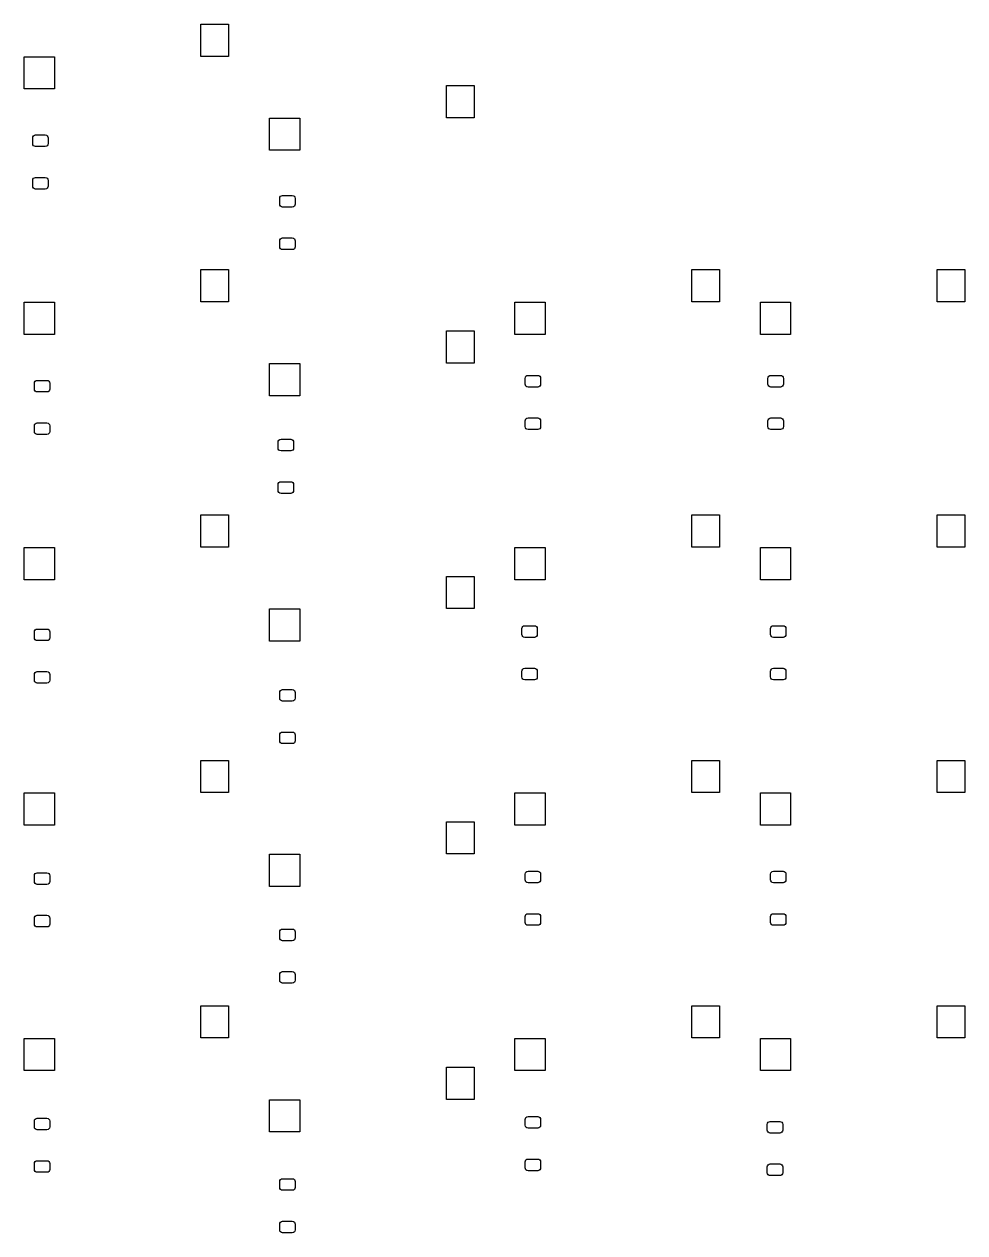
# Model space of a CAD drawing. Extents: x 81 to 227, y -136 to -27.
# Drawn here: x 153.6 to 226.6, y -120.8 to -27 of the extents above; entities that cross this region are included whole.
import ezdxf

# ---------------------------------------------------------------- set-up
doc = ezdxf.new("R2010")
doc.units = 0
doc.layers.add('BLACK', color=7, linetype='CONTINUOUS')

msp = doc.modelspace()

# ---------------------------------------------------------------- linework, layer by layer
at = {"layer": 'BLACK', "linetype": 'CONTINUOUS'}
for p, q in [((167.275, -29.5202), (167.275, -27.0202)), ((167.275, -27.0202), (169.425, -27.0202)), ((169.425, -27.0202), (169.425, -29.5202)), ((153.55, -32.0475), (153.55, -29.5475)), ((153.55, -29.5475), (155.9, -29.5475)), ((155.9, -29.5475), (155.9, -32.0475)), ((169.425, -29.5202), (167.275, -29.5202)), ((186.325, -34.2827), (186.325, -31.7827)), ((186.325, -31.7827), (188.475, -31.7827)), ((188.475, -31.7827), (188.475, -34.2827)), ((155.9, -32.0475), (153.55, -32.0475)), ((172.6, -36.81), (172.6, -34.31)), ((172.6, -34.31), (174.95, -34.31)), ((174.95, -34.31), (174.95, -36.81)), ((188.475, -34.2827), (186.325, -34.2827)), ((154.28, -35.6859), (154.353, -35.6371)), ((154.353, -35.6371), (154.439, -35.62)), ((154.439, -35.62), (155.189, -35.62)), ((155.189, -35.62), (155.275, -35.6371)), ((155.275, -35.6371), (155.348, -35.6859)), ((154.214, -35.845), (154.231, -35.7589)), ((154.214, -36.295), (154.214, -35.845)), ((154.231, -36.3811), (154.214, -36.295)), ((154.231, -35.7589), (154.28, -35.6859)), ((154.28, -36.4541), (154.231, -36.3811)), ((154.353, -36.5029), (154.28, -36.4541)), ((154.439, -36.52), (154.353, -36.5029)), ((155.189, -36.52), (154.439, -36.52)), ((155.275, -36.5029), (155.189, -36.52)), ((155.348, -36.4541), (155.275, -36.5029)), ((155.348, -35.6859), (155.397, -35.7589)), ((155.397, -36.3811), (155.348, -36.4541)), ((155.397, -35.7589), (155.414, -35.845)), ((155.414, -36.295), (155.397, -36.3811)), ((155.414, -35.845), (155.414, -36.295)), ((174.95, -36.81), (172.6, -36.81)), ((154.214, -39.145), (154.231, -39.0589)), ((154.214, -39.595), (154.214, -39.145)), ((154.231, -39.0589), (154.28, -38.9859)), ((154.28, -38.9859), (154.353, -38.9371)), ((154.353, -38.9371), (154.439, -38.92)), ((154.439, -38.92), (155.189, -38.92)), ((155.189, -38.92), (155.275, -38.9371)), ((155.275, -38.9371), (155.348, -38.9859)), ((155.348, -38.9859), (155.397, -39.0589)), ((155.397, -39.0589), (155.414, -39.145)), ((155.414, -39.145), (155.414, -39.595)), ((154.231, -39.6811), (154.214, -39.595)), ((154.28, -39.7541), (154.231, -39.6811)), ((154.353, -39.8029), (154.28, -39.7541)), ((154.439, -39.82), (154.353, -39.8029)), ((155.189, -39.82), (154.439, -39.82)), ((155.275, -39.8029), (155.189, -39.82)), ((155.348, -39.7541), (155.275, -39.8029)), ((155.397, -39.6811), (155.348, -39.7541)), ((155.414, -39.595), (155.397, -39.6811)), ((173.456, -40.3839), (173.529, -40.3351)), ((173.529, -40.3351), (173.615, -40.318)), ((173.615, -40.318), (174.365, -40.318)), ((174.365, -40.318), (174.451, -40.3351)), ((174.451, -40.3351), (174.524, -40.3839)), ((173.39, -40.543), (173.407, -40.4569)), ((173.39, -40.993), (173.39, -40.543)), ((173.407, -41.0791), (173.39, -40.993)), ((173.407, -40.4569), (173.456, -40.3839)), ((173.456, -41.1521), (173.407, -41.0791)), ((173.529, -41.2009), (173.456, -41.1521)), ((173.615, -41.218), (173.529, -41.2009)), ((174.365, -41.218), (173.615, -41.218)), ((174.451, -41.2009), (174.365, -41.218)), ((174.524, -41.1521), (174.451, -41.2009)), ((174.524, -40.3839), (174.573, -40.4569)), ((174.573, -41.0791), (174.524, -41.1521)), ((174.573, -40.4569), (174.59, -40.543)), ((174.59, -40.993), (174.573, -41.0791)), ((174.59, -40.543), (174.59, -40.993)), ((173.39, -43.843), (173.407, -43.7569)), ((173.39, -44.293), (173.39, -43.843)), ((173.407, -43.7569), (173.456, -43.6839)), ((173.456, -43.6839), (173.529, -43.6351)), ((173.529, -43.6351), (173.615, -43.618)), ((173.615, -43.618), (174.365, -43.618)), ((174.365, -43.618), (174.451, -43.6351)), ((174.451, -43.6351), (174.524, -43.6839)), ((174.524, -43.6839), (174.573, -43.7569)), ((174.573, -43.7569), (174.59, -43.843)), ((174.59, -43.843), (174.59, -44.293)), ((173.407, -44.3791), (173.39, -44.293)), ((173.456, -44.4521), (173.407, -44.3791)), ((173.529, -44.5009), (173.456, -44.4521)), ((173.615, -44.518), (173.529, -44.5009)), ((174.365, -44.518), (173.615, -44.518)), ((174.451, -44.5009), (174.365, -44.518)), ((174.524, -44.4521), (174.451, -44.5009)), ((174.573, -44.3791), (174.524, -44.4521)), ((174.59, -44.293), (174.573, -44.3791)), ((167.275, -48.5702), (167.275, -46.0702)), ((167.275, -46.0702), (169.425, -46.0702)), ((169.425, -46.0702), (169.425, -48.5702)), ((205.375, -48.5702), (205.375, -46.0702)), ((205.375, -46.0702), (207.525, -46.0702)), ((207.525, -46.0702), (207.525, -48.5702)), ((224.425, -48.5702), (224.425, -46.0702)), ((224.425, -46.0702), (226.575, -46.0702)), ((226.575, -46.0702), (226.575, -48.5702)), ((153.55, -51.0975), (153.55, -48.5975)), ((153.55, -48.5975), (155.9, -48.5975)), ((155.9, -48.5975), (155.9, -51.0975)), ((169.425, -48.5702), (167.275, -48.5702)), ((191.65, -51.0975), (191.65, -48.5975)), ((191.65, -48.5975), (194, -48.5975)), ((194, -48.5975), (194, -51.0975)), ((207.525, -48.5702), (205.375, -48.5702)), ((210.7, -51.0975), (210.7, -48.5975)), ((210.7, -48.5975), (213.05, -48.5975)), ((213.05, -48.5975), (213.05, -51.0975)), ((226.575, -48.5702), (224.425, -48.5702)), ((155.9, -51.0975), (153.55, -51.0975)), ((186.325, -53.3327), (186.325, -50.8327)), ((186.325, -50.8327), (188.475, -50.8327)), ((188.475, -50.8327), (188.475, -53.3327)), ((194, -51.0975), (191.65, -51.0975)), ((213.05, -51.0975), (210.7, -51.0975)), ((172.6, -55.86), (172.6, -53.36)), ((172.6, -53.36), (174.95, -53.36)), ((174.95, -53.36), (174.95, -55.86)), ((188.475, -53.3327), (186.325, -53.3327)), ((192.457, -54.4269), (192.506, -54.3539)), ((192.506, -54.3539), (192.579, -54.3051)), ((192.579, -54.3051), (192.665, -54.288)), ((192.665, -54.288), (193.415, -54.288)), ((193.415, -54.288), (193.501, -54.3051)), ((193.501, -54.3051), (193.574, -54.3539)), ((193.574, -54.3539), (193.623, -54.4269)), ((211.304, -54.4269), (211.353, -54.3539)), ((211.353, -54.3539), (211.426, -54.3051)), ((211.426, -54.3051), (211.512, -54.288)), ((211.512, -54.288), (212.262, -54.288)), ((212.262, -54.288), (212.348, -54.3051)), ((212.348, -54.3051), (212.421, -54.3539)), ((212.421, -54.3539), (212.47, -54.4269)), ((154.34, -54.895), (154.357, -54.8089)), ((154.34, -55.345), (154.34, -54.895)), ((154.357, -55.4311), (154.34, -55.345)), ((154.357, -54.8089), (154.406, -54.7359)), ((154.406, -54.7359), (154.479, -54.6871)), ((154.479, -54.6871), (154.565, -54.67)), ((154.565, -54.67), (155.315, -54.67)), ((155.315, -54.67), (155.401, -54.6871)), ((155.401, -54.6871), (155.474, -54.7359)), ((155.474, -54.7359), (155.523, -54.8089)), ((155.523, -54.8089), (155.54, -54.895)), ((155.54, -55.345), (155.523, -55.4311)), ((155.54, -54.895), (155.54, -55.345)), ((192.44, -54.513), (192.457, -54.4269)), ((192.44, -54.963), (192.44, -54.513)), ((192.457, -55.0491), (192.44, -54.963)), ((192.506, -55.1221), (192.457, -55.0491)), ((192.579, -55.1709), (192.506, -55.1221)), ((192.665, -55.188), (192.579, -55.1709)), ((193.415, -55.188), (192.665, -55.188)), ((193.501, -55.1709), (193.415, -55.188)), ((193.574, -55.1221), (193.501, -55.1709)), ((193.623, -55.0491), (193.574, -55.1221)), ((193.623, -54.4269), (193.64, -54.513)), ((193.64, -54.963), (193.623, -55.0491)), ((193.64, -54.513), (193.64, -54.963)), ((211.287, -54.513), (211.304, -54.4269)), ((211.287, -54.963), (211.287, -54.513)), ((211.304, -55.0491), (211.287, -54.963)), ((211.353, -55.1221), (211.304, -55.0491)), ((211.426, -55.1709), (211.353, -55.1221)), ((211.512, -55.188), (211.426, -55.1709)), ((212.262, -55.188), (211.512, -55.188)), ((212.348, -55.1709), (212.262, -55.188)), ((212.421, -55.1221), (212.348, -55.1709)), ((212.47, -55.0491), (212.421, -55.1221)), ((212.47, -54.4269), (212.487, -54.513)), ((212.487, -54.963), (212.47, -55.0491)), ((212.487, -54.513), (212.487, -54.963)), ((154.406, -55.5041), (154.357, -55.4311)), ((154.479, -55.5529), (154.406, -55.5041)), ((154.565, -55.57), (154.479, -55.5529)), ((155.315, -55.57), (154.565, -55.57)), ((155.401, -55.5529), (155.315, -55.57)), ((155.474, -55.5041), (155.401, -55.5529)), ((155.523, -55.4311), (155.474, -55.5041)), ((174.95, -55.86), (172.6, -55.86)), ((154.34, -58.195), (154.357, -58.1089)), ((154.357, -58.1089), (154.406, -58.0359)), ((154.406, -58.0359), (154.479, -57.9871)), ((154.479, -57.9871), (154.565, -57.97)), ((154.565, -57.97), (155.315, -57.97)), ((155.315, -57.97), (155.401, -57.9871)), ((155.401, -57.9871), (155.474, -58.0359)), ((155.474, -58.0359), (155.523, -58.1089)), ((155.523, -58.1089), (155.54, -58.195)), ((192.44, -57.813), (192.457, -57.7269)), ((192.44, -58.263), (192.44, -57.813)), ((192.457, -57.7269), (192.506, -57.6539)), ((192.506, -57.6539), (192.579, -57.6051)), ((192.579, -57.6051), (192.665, -57.588)), ((192.665, -57.588), (193.415, -57.588)), ((193.415, -57.588), (193.501, -57.6051)), ((193.501, -57.6051), (193.574, -57.6539)), ((193.574, -57.6539), (193.623, -57.7269)), ((193.623, -57.7269), (193.64, -57.813)), ((193.64, -57.813), (193.64, -58.263)), ((211.287, -57.813), (211.304, -57.7269)), ((211.287, -58.263), (211.287, -57.813)), ((211.304, -57.7269), (211.353, -57.6539)), ((211.353, -57.6539), (211.426, -57.6051)), ((211.426, -57.6051), (211.512, -57.588)), ((211.512, -57.588), (212.262, -57.588)), ((212.262, -57.588), (212.348, -57.6051)), ((212.348, -57.6051), (212.421, -57.6539)), ((212.421, -57.6539), (212.47, -57.7269)), ((212.47, -57.7269), (212.487, -57.813)), ((212.487, -57.813), (212.487, -58.263)), ((154.34, -58.645), (154.34, -58.195)), ((154.357, -58.7311), (154.34, -58.645)), ((154.406, -58.8041), (154.357, -58.7311)), ((154.479, -58.8529), (154.406, -58.8041)), ((154.565, -58.87), (154.479, -58.8529)), ((155.315, -58.87), (154.565, -58.87)), ((155.401, -58.8529), (155.315, -58.87)), ((155.474, -58.8041), (155.401, -58.8529)), ((155.523, -58.7311), (155.474, -58.8041)), ((155.54, -58.645), (155.523, -58.7311)), ((155.54, -58.195), (155.54, -58.645)), ((192.457, -58.3491), (192.44, -58.263)), ((192.506, -58.4221), (192.457, -58.3491)), ((192.579, -58.4709), (192.506, -58.4221)), ((192.665, -58.488), (192.579, -58.4709)), ((193.415, -58.488), (192.665, -58.488)), ((193.501, -58.4709), (193.415, -58.488)), ((193.574, -58.4221), (193.501, -58.4709)), ((193.623, -58.3491), (193.574, -58.4221)), ((193.64, -58.263), (193.623, -58.3491)), ((211.304, -58.3491), (211.287, -58.263)), ((211.353, -58.4221), (211.304, -58.3491)), ((211.426, -58.4709), (211.353, -58.4221)), ((211.512, -58.488), (211.426, -58.4709)), ((212.262, -58.488), (211.512, -58.488)), ((212.348, -58.4709), (212.262, -58.488)), ((212.421, -58.4221), (212.348, -58.4709)), ((212.47, -58.3491), (212.421, -58.4221)), ((212.487, -58.263), (212.47, -58.3491)), ((173.264, -59.467), (173.281, -59.3809)), ((173.264, -59.917), (173.264, -59.467)), ((173.281, -60.0031), (173.264, -59.917)), ((173.281, -59.3809), (173.33, -59.3079)), ((173.33, -60.0761), (173.281, -60.0031)), ((173.33, -59.3079), (173.403, -59.2591)), ((173.403, -59.2591), (173.489, -59.242)), ((173.489, -59.242), (174.239, -59.242)), ((174.239, -59.242), (174.325, -59.2591)), ((174.325, -59.2591), (174.398, -59.3079)), ((174.398, -59.3079), (174.447, -59.3809)), ((174.447, -60.0031), (174.398, -60.0761)), ((174.447, -59.3809), (174.464, -59.467)), ((174.464, -59.917), (174.447, -60.0031)), ((174.464, -59.467), (174.464, -59.917)), ((173.403, -60.1249), (173.33, -60.0761)), ((173.489, -60.142), (173.403, -60.1249)), ((174.239, -60.142), (173.489, -60.142)), ((174.325, -60.1249), (174.239, -60.142)), ((174.398, -60.0761), (174.325, -60.1249)), ((173.264, -62.767), (173.281, -62.6809)), ((173.264, -63.217), (173.264, -62.767)), ((173.281, -62.6809), (173.33, -62.6079)), ((173.33, -62.6079), (173.403, -62.5591)), ((173.403, -62.5591), (173.489, -62.542)), ((173.489, -62.542), (174.239, -62.542)), ((174.239, -62.542), (174.325, -62.5591)), ((174.325, -62.5591), (174.398, -62.6079)), ((174.398, -62.6079), (174.447, -62.6809)), ((174.447, -62.6809), (174.464, -62.767)), ((174.464, -62.767), (174.464, -63.217)), ((173.281, -63.3031), (173.264, -63.217)), ((173.33, -63.3761), (173.281, -63.3031)), ((173.403, -63.4249), (173.33, -63.3761)), ((173.489, -63.442), (173.403, -63.4249)), ((174.239, -63.442), (173.489, -63.442)), ((174.325, -63.4249), (174.239, -63.442)), ((174.398, -63.3761), (174.325, -63.4249)), ((174.447, -63.3031), (174.398, -63.3761)), ((174.464, -63.217), (174.447, -63.3031)), ((167.275, -67.6202), (167.275, -65.1202)), ((167.275, -65.1202), (169.425, -65.1202)), ((169.425, -65.1202), (169.425, -67.6202)), ((205.375, -67.6202), (205.375, -65.1202)), ((205.375, -65.1202), (207.525, -65.1202)), ((207.525, -65.1202), (207.525, -67.6202)), ((224.425, -67.6202), (224.425, -65.1202)), ((224.425, -65.1202), (226.575, -65.1202)), ((226.575, -65.1202), (226.575, -67.6202)), ((153.55, -70.1475), (153.55, -67.6475)), ((153.55, -67.6475), (155.9, -67.6475)), ((155.9, -67.6475), (155.9, -70.1475)), ((169.425, -67.6202), (167.275, -67.6202)), ((191.65, -70.1475), (191.65, -67.6475)), ((191.65, -67.6475), (194, -67.6475)), ((194, -67.6475), (194, -70.1475)), ((207.525, -67.6202), (205.375, -67.6202)), ((210.7, -70.1475), (210.7, -67.6475)), ((210.7, -67.6475), (213.05, -67.6475)), ((213.05, -67.6475), (213.05, -70.1475)), ((226.575, -67.6202), (224.425, -67.6202)), ((155.9, -70.1475), (153.55, -70.1475)), ((186.325, -72.3827), (186.325, -69.8827)), ((186.325, -69.8827), (188.475, -69.8827)), ((188.475, -69.8827), (188.475, -72.3827)), ((194, -70.1475), (191.65, -70.1475)), ((213.05, -70.1475), (210.7, -70.1475)), ((172.6, -74.91), (172.6, -72.41)), ((172.6, -72.41), (174.95, -72.41)), ((174.95, -72.41), (174.95, -74.91)), ((188.475, -72.3827), (186.325, -72.3827)), ((154.34, -74.199), (154.357, -74.1129)), ((154.357, -74.1129), (154.406, -74.0399)), ((154.406, -74.0399), (154.479, -73.9911)), ((154.479, -73.9911), (154.565, -73.974)), ((154.565, -73.974), (155.315, -73.974)), ((155.315, -73.974), (155.401, -73.9911)), ((155.401, -73.9911), (155.474, -74.0399)), ((155.474, -74.0399), (155.523, -74.1129)), ((155.523, -74.1129), (155.54, -74.199)), ((192.186, -73.945), (192.203, -73.8589)), ((192.186, -74.395), (192.186, -73.945)), ((192.203, -73.8589), (192.252, -73.7859)), ((192.252, -73.7859), (192.325, -73.7371)), ((192.325, -73.7371), (192.411, -73.72)), ((192.411, -73.72), (193.161, -73.72)), ((193.161, -73.72), (193.247, -73.7371)), ((193.247, -73.7371), (193.32, -73.7859)), ((193.32, -73.7859), (193.369, -73.8589)), ((193.369, -73.8589), (193.386, -73.945)), ((193.386, -73.945), (193.386, -74.395)), ((211.49, -73.945), (211.507, -73.8589)), ((211.49, -74.395), (211.49, -73.945)), ((211.507, -73.8589), (211.556, -73.7859)), ((211.556, -73.7859), (211.629, -73.7371)), ((211.629, -73.7371), (211.715, -73.72)), ((211.715, -73.72), (212.465, -73.72)), ((212.465, -73.72), (212.551, -73.7371)), ((212.551, -73.7371), (212.624, -73.7859)), ((212.624, -73.7859), (212.673, -73.8589)), ((212.673, -73.8589), (212.69, -73.945)), ((212.69, -73.945), (212.69, -74.395)), ((154.34, -74.649), (154.34, -74.199)), ((154.357, -74.7351), (154.34, -74.649)), ((154.406, -74.8081), (154.357, -74.7351)), ((154.479, -74.8569), (154.406, -74.8081)), ((154.565, -74.874), (154.479, -74.8569)), ((155.315, -74.874), (154.565, -74.874)), ((155.401, -74.8569), (155.315, -74.874)), ((155.474, -74.8081), (155.401, -74.8569)), ((155.523, -74.7351), (155.474, -74.8081)), ((155.54, -74.649), (155.523, -74.7351)), ((155.54, -74.199), (155.54, -74.649)), ((174.95, -74.91), (172.6, -74.91)), ((192.203, -74.4811), (192.186, -74.395)), ((192.252, -74.5541), (192.203, -74.4811)), ((192.325, -74.6029), (192.252, -74.5541)), ((192.411, -74.62), (192.325, -74.6029)), ((193.161, -74.62), (192.411, -74.62)), ((193.247, -74.6029), (193.161, -74.62)), ((193.32, -74.5541), (193.247, -74.6029)), ((193.369, -74.4811), (193.32, -74.5541)), ((193.386, -74.395), (193.369, -74.4811)), ((211.507, -74.4811), (211.49, -74.395)), ((211.556, -74.5541), (211.507, -74.4811)), ((211.629, -74.6029), (211.556, -74.5541)), ((211.715, -74.62), (211.629, -74.6029)), ((212.465, -74.62), (211.715, -74.62)), ((212.551, -74.6029), (212.465, -74.62)), ((212.624, -74.5541), (212.551, -74.6029)), ((212.673, -74.4811), (212.624, -74.5541)), ((212.69, -74.395), (212.673, -74.4811)), ((154.34, -77.499), (154.357, -77.4129)), ((154.34, -77.949), (154.34, -77.499)), ((154.357, -77.4129), (154.406, -77.3399)), ((154.406, -77.3399), (154.479, -77.2911)), ((154.479, -77.2911), (154.565, -77.274)), ((154.565, -77.274), (155.315, -77.274)), ((155.315, -77.274), (155.401, -77.2911)), ((155.401, -77.2911), (155.474, -77.3399)), ((155.474, -77.3399), (155.523, -77.4129)), ((155.523, -77.4129), (155.54, -77.499)), ((155.54, -77.499), (155.54, -77.949)), ((192.186, -77.245), (192.203, -77.1589)), ((192.186, -77.695), (192.186, -77.245)), ((192.203, -77.7811), (192.186, -77.695)), ((192.203, -77.1589), (192.252, -77.0859)), ((192.252, -77.8541), (192.203, -77.7811)), ((192.252, -77.0859), (192.325, -77.0371)), ((192.325, -77.9029), (192.252, -77.8541)), ((192.325, -77.0371), (192.411, -77.02)), ((192.411, -77.02), (193.161, -77.02)), ((193.161, -77.02), (193.247, -77.0371)), ((193.247, -77.0371), (193.32, -77.0859)), ((193.32, -77.8541), (193.247, -77.9029)), ((193.32, -77.0859), (193.369, -77.1589)), ((193.369, -77.7811), (193.32, -77.8541)), ((193.369, -77.1589), (193.386, -77.245)), ((193.386, -77.695), (193.369, -77.7811)), ((193.386, -77.245), (193.386, -77.695)), ((211.49, -77.245), (211.507, -77.1589)), ((211.49, -77.695), (211.49, -77.245)), ((211.507, -77.7811), (211.49, -77.695)), ((211.507, -77.1589), (211.556, -77.0859)), ((211.556, -77.8541), (211.507, -77.7811)), ((211.556, -77.0859), (211.629, -77.0371)), ((211.629, -77.9029), (211.556, -77.8541)), ((211.629, -77.0371), (211.715, -77.02)), ((211.715, -77.02), (212.465, -77.02)), ((212.465, -77.02), (212.551, -77.0371)), ((212.551, -77.0371), (212.624, -77.0859)), ((212.624, -77.8541), (212.551, -77.9029)), ((212.624, -77.0859), (212.673, -77.1589)), ((212.673, -77.7811), (212.624, -77.8541)), ((212.673, -77.1589), (212.69, -77.245)), ((212.69, -77.695), (212.673, -77.7811)), ((212.69, -77.245), (212.69, -77.695)), ((154.357, -78.0351), (154.34, -77.949)), ((154.406, -78.1081), (154.357, -78.0351)), ((154.479, -78.1569), (154.406, -78.1081)), ((154.565, -78.174), (154.479, -78.1569)), ((155.315, -78.174), (154.565, -78.174)), ((155.401, -78.1569), (155.315, -78.174)), ((155.474, -78.1081), (155.401, -78.1569)), ((155.523, -78.0351), (155.474, -78.1081)), ((155.54, -77.949), (155.523, -78.0351)), ((173.39, -78.897), (173.407, -78.8109)), ((173.407, -78.8109), (173.456, -78.7379)), ((173.456, -78.7379), (173.529, -78.6891)), ((173.529, -78.6891), (173.615, -78.672)), ((173.615, -78.672), (174.365, -78.672)), ((174.365, -78.672), (174.451, -78.6891)), ((174.451, -78.6891), (174.524, -78.7379)), ((174.524, -78.7379), (174.573, -78.8109)), ((174.573, -78.8109), (174.59, -78.897)), ((192.411, -77.92), (192.325, -77.9029)), ((193.161, -77.92), (192.411, -77.92)), ((193.247, -77.9029), (193.161, -77.92)), ((211.715, -77.92), (211.629, -77.9029)), ((212.465, -77.92), (211.715, -77.92)), ((212.551, -77.9029), (212.465, -77.92)), ((173.39, -79.347), (173.39, -78.897)), ((173.407, -79.4331), (173.39, -79.347)), ((173.456, -79.5061), (173.407, -79.4331)), ((173.529, -79.5549), (173.456, -79.5061)), ((173.615, -79.572), (173.529, -79.5549)), ((174.365, -79.572), (173.615, -79.572)), ((174.451, -79.5549), (174.365, -79.572)), ((174.524, -79.5061), (174.451, -79.5549)), ((174.573, -79.4331), (174.524, -79.5061)), ((174.59, -79.347), (174.573, -79.4331)), ((174.59, -78.897), (174.59, -79.347)), ((173.39, -82.197), (173.407, -82.1109)), ((173.39, -82.647), (173.39, -82.197)), ((173.407, -82.1109), (173.456, -82.0379)), ((173.456, -82.0379), (173.529, -81.9891)), ((173.529, -81.9891), (173.615, -81.972)), ((173.615, -81.972), (174.365, -81.972)), ((174.365, -81.972), (174.451, -81.9891)), ((174.451, -81.9891), (174.524, -82.0379)), ((174.524, -82.0379), (174.573, -82.1109)), ((174.573, -82.1109), (174.59, -82.197)), ((174.59, -82.197), (174.59, -82.647)), ((173.407, -82.7331), (173.39, -82.647)), ((173.456, -82.8061), (173.407, -82.7331)), ((173.529, -82.8549), (173.456, -82.8061)), ((173.615, -82.872), (173.529, -82.8549)), ((174.365, -82.872), (173.615, -82.872)), ((174.451, -82.8549), (174.365, -82.872)), ((174.524, -82.8061), (174.451, -82.8549)), ((174.573, -82.7331), (174.524, -82.8061)), ((174.59, -82.647), (174.573, -82.7331)), ((167.275, -86.6702), (167.275, -84.1702)), ((167.275, -84.1702), (169.425, -84.1702)), ((169.425, -84.1702), (169.425, -86.6702)), ((205.375, -86.6702), (205.375, -84.1702)), ((205.375, -84.1702), (207.525, -84.1702)), ((207.525, -84.1702), (207.525, -86.6702)), ((224.425, -86.6702), (224.425, -84.1702)), ((224.425, -84.1702), (226.575, -84.1702)), ((226.575, -84.1702), (226.575, -86.6702)), ((153.55, -89.1975), (153.55, -86.6975)), ((153.55, -86.6975), (155.9, -86.6975)), ((155.9, -86.6975), (155.9, -89.1975)), ((169.425, -86.6702), (167.275, -86.6702)), ((191.65, -89.1975), (191.65, -86.6975)), ((191.65, -86.6975), (194, -86.6975)), ((194, -86.6975), (194, -89.1975)), ((207.525, -86.6702), (205.375, -86.6702)), ((210.7, -89.1975), (210.7, -86.6975)), ((210.7, -86.6975), (213.05, -86.6975)), ((213.05, -86.6975), (213.05, -89.1975)), ((226.575, -86.6702), (224.425, -86.6702)), ((186.325, -91.4327), (186.325, -88.9327)), ((186.325, -88.9327), (188.475, -88.9327)), ((188.475, -88.9327), (188.475, -91.4327)), ((155.9, -89.1975), (153.55, -89.1975)), ((194, -89.1975), (191.65, -89.1975)), ((213.05, -89.1975), (210.7, -89.1975)), ((172.6, -93.96), (172.6, -91.46)), ((172.6, -91.46), (174.95, -91.46)), ((174.95, -91.46), (174.95, -93.96)), ((188.475, -91.4327), (186.325, -91.4327)), ((192.457, -92.9089), (192.506, -92.8359)), ((192.506, -92.8359), (192.579, -92.7871)), ((192.579, -92.7871), (192.665, -92.77)), ((192.665, -92.77), (193.415, -92.77)), ((193.415, -92.77), (193.501, -92.7871)), ((193.501, -92.7871), (193.574, -92.8359)), ((193.574, -92.8359), (193.623, -92.9089)), ((211.507, -92.9089), (211.556, -92.8359)), ((211.556, -92.8359), (211.629, -92.7871)), ((211.629, -92.7871), (211.715, -92.77)), ((211.715, -92.77), (212.465, -92.77)), ((212.465, -92.77), (212.551, -92.7871)), ((212.551, -92.7871), (212.624, -92.8359)), ((212.624, -92.8359), (212.673, -92.9089)), ((154.34, -93.121), (154.357, -93.0349)), ((154.34, -93.571), (154.34, -93.121)), ((154.357, -93.6571), (154.34, -93.571)), ((154.357, -93.0349), (154.406, -92.9619)), ((154.406, -93.7301), (154.357, -93.6571)), ((154.406, -92.9619), (154.479, -92.9131)), ((154.479, -93.7789), (154.406, -93.7301)), ((154.479, -92.9131), (154.565, -92.896)), ((154.565, -93.796), (154.479, -93.7789)), ((154.565, -92.896), (155.315, -92.896)), ((155.315, -93.796), (154.565, -93.796)), ((155.315, -92.896), (155.401, -92.9131)), ((155.401, -93.7789), (155.315, -93.796)), ((155.401, -92.9131), (155.474, -92.9619)), ((155.474, -93.7301), (155.401, -93.7789)), ((155.474, -92.9619), (155.523, -93.0349)), ((155.523, -93.6571), (155.474, -93.7301)), ((155.523, -93.0349), (155.54, -93.121)), ((155.54, -93.571), (155.523, -93.6571)), ((155.54, -93.121), (155.54, -93.571)), ((192.44, -92.995), (192.457, -92.9089)), ((192.44, -93.445), (192.44, -92.995)), ((192.457, -93.5311), (192.44, -93.445)), ((192.506, -93.6041), (192.457, -93.5311)), ((192.579, -93.6529), (192.506, -93.6041)), ((192.665, -93.67), (192.579, -93.6529)), ((193.415, -93.67), (192.665, -93.67)), ((193.501, -93.6529), (193.415, -93.67)), ((193.574, -93.6041), (193.501, -93.6529)), ((193.623, -93.5311), (193.574, -93.6041)), ((193.623, -92.9089), (193.64, -92.995)), ((193.64, -93.445), (193.623, -93.5311)), ((193.64, -92.995), (193.64, -93.445)), ((211.49, -92.995), (211.507, -92.9089)), ((211.49, -93.445), (211.49, -92.995)), ((211.507, -93.5311), (211.49, -93.445)), ((211.556, -93.6041), (211.507, -93.5311)), ((211.629, -93.6529), (211.556, -93.6041)), ((211.715, -93.67), (211.629, -93.6529)), ((212.465, -93.67), (211.715, -93.67)), ((212.551, -93.6529), (212.465, -93.67)), ((212.624, -93.6041), (212.551, -93.6529)), ((212.673, -93.5311), (212.624, -93.6041)), ((212.673, -92.9089), (212.69, -92.995)), ((212.69, -93.445), (212.673, -93.5311)), ((212.69, -92.995), (212.69, -93.445)), ((174.95, -93.96), (172.6, -93.96)), ((154.34, -96.421), (154.357, -96.3349)), ((154.34, -96.871), (154.34, -96.421)), ((154.357, -96.3349), (154.406, -96.2619)), ((154.406, -96.2619), (154.479, -96.2131)), ((154.479, -96.2131), (154.565, -96.196)), ((154.565, -96.196), (155.315, -96.196)), ((155.315, -96.196), (155.401, -96.2131)), ((155.401, -96.2131), (155.474, -96.2619)), ((155.474, -96.2619), (155.523, -96.3349)), ((155.523, -96.3349), (155.54, -96.421)), ((155.54, -96.421), (155.54, -96.871)), ((192.44, -96.295), (192.457, -96.2089)), ((192.44, -96.745), (192.44, -96.295)), ((192.457, -96.2089), (192.506, -96.1359)), ((192.506, -96.1359), (192.579, -96.0871)), ((192.579, -96.0871), (192.665, -96.07)), ((192.665, -96.07), (193.415, -96.07)), ((193.415, -96.07), (193.501, -96.0871)), ((193.501, -96.0871), (193.574, -96.1359)), ((193.574, -96.1359), (193.623, -96.2089)), ((193.623, -96.2089), (193.64, -96.295)), ((193.64, -96.295), (193.64, -96.745)), ((211.49, -96.295), (211.507, -96.2089)), ((211.49, -96.745), (211.49, -96.295)), ((211.507, -96.2089), (211.556, -96.1359)), ((211.556, -96.1359), (211.629, -96.0871)), ((211.629, -96.0871), (211.715, -96.07)), ((211.715, -96.07), (212.465, -96.07)), ((212.465, -96.07), (212.551, -96.0871)), ((212.551, -96.0871), (212.624, -96.1359)), ((212.624, -96.1359), (212.673, -96.2089)), ((212.673, -96.2089), (212.69, -96.295)), ((212.69, -96.295), (212.69, -96.745)), ((154.357, -96.9571), (154.34, -96.871)), ((154.406, -97.0301), (154.357, -96.9571)), ((154.479, -97.0789), (154.406, -97.0301)), ((154.565, -97.096), (154.479, -97.0789)), ((155.315, -97.096), (154.565, -97.096)), ((155.401, -97.0789), (155.315, -97.096)), ((155.474, -97.0301), (155.401, -97.0789)), ((155.523, -96.9571), (155.474, -97.0301)), ((155.54, -96.871), (155.523, -96.9571)), ((173.39, -97.4898), (173.407, -97.4037)), ((173.39, -97.9398), (173.39, -97.4898)), ((173.407, -97.4037), (173.456, -97.3307)), ((173.456, -97.3307), (173.529, -97.2819)), ((173.529, -97.2819), (173.615, -97.2648)), ((173.615, -97.2648), (174.365, -97.2648)), ((174.365, -97.2648), (174.451, -97.2819)), ((174.451, -97.2819), (174.524, -97.3307)), ((174.524, -97.3307), (174.573, -97.4037)), ((174.573, -97.4037), (174.59, -97.4898)), ((174.59, -97.4898), (174.59, -97.9398)), ((192.457, -96.8311), (192.44, -96.745)), ((192.506, -96.9041), (192.457, -96.8311)), ((192.579, -96.9529), (192.506, -96.9041)), ((192.665, -96.97), (192.579, -96.9529)), ((193.415, -96.97), (192.665, -96.97)), ((193.501, -96.9529), (193.415, -96.97)), ((193.574, -96.9041), (193.501, -96.9529)), ((193.623, -96.8311), (193.574, -96.9041)), ((193.64, -96.745), (193.623, -96.8311)), ((211.507, -96.8311), (211.49, -96.745)), ((211.556, -96.9041), (211.507, -96.8311)), ((211.629, -96.9529), (211.556, -96.9041)), ((211.715, -96.97), (211.629, -96.9529)), ((212.465, -96.97), (211.715, -96.97)), ((212.551, -96.9529), (212.465, -96.97)), ((212.624, -96.9041), (212.551, -96.9529)), ((212.673, -96.8311), (212.624, -96.9041)), ((212.69, -96.745), (212.673, -96.8311)), ((173.407, -98.0259), (173.39, -97.9398)), ((173.456, -98.0989), (173.407, -98.0259)), ((173.529, -98.1477), (173.456, -98.0989)), ((173.615, -98.1648), (173.529, -98.1477)), ((174.365, -98.1648), (173.615, -98.1648)), ((174.451, -98.1477), (174.365, -98.1648)), ((174.524, -98.0989), (174.451, -98.1477)), ((174.573, -98.0259), (174.524, -98.0989)), ((174.59, -97.9398), (174.573, -98.0259)), ((173.39, -100.79), (173.407, -100.704)), ((173.39, -101.24), (173.39, -100.79)), ((173.407, -101.326), (173.39, -101.24)), ((173.407, -100.704), (173.456, -100.631)), ((173.456, -101.399), (173.407, -101.326)), ((173.456, -100.631), (173.529, -100.582)), ((173.529, -100.582), (173.615, -100.565)), ((173.615, -100.565), (174.365, -100.565)), ((174.365, -100.565), (174.451, -100.582)), ((174.451, -100.582), (174.524, -100.631)), ((174.524, -100.631), (174.573, -100.704)), ((174.573, -101.326), (174.524, -101.399)), ((174.573, -100.704), (174.59, -100.79)), ((174.59, -101.24), (174.573, -101.326)), ((174.59, -100.79), (174.59, -101.24)), ((173.529, -101.448), (173.456, -101.399)), ((173.615, -101.465), (173.529, -101.448)), ((174.365, -101.465), (173.615, -101.465)), ((174.451, -101.448), (174.365, -101.465)), ((174.524, -101.399), (174.451, -101.448)), ((167.275, -105.72), (167.275, -103.22)), ((167.275, -103.22), (169.425, -103.22)), ((169.425, -103.22), (169.425, -105.72)), ((205.375, -105.72), (205.375, -103.22)), ((205.375, -103.22), (207.525, -103.22)), ((207.525, -103.22), (207.525, -105.72)), ((224.425, -105.72), (224.425, -103.22)), ((224.425, -103.22), (226.575, -103.22)), ((226.575, -103.22), (226.575, -105.72)), ((153.55, -108.247), (153.55, -105.748)), ((153.55, -105.748), (155.9, -105.748)), ((155.9, -105.748), (155.9, -108.247)), ((169.425, -105.72), (167.275, -105.72)), ((191.65, -108.247), (191.65, -105.748)), ((191.65, -105.748), (194, -105.748)), ((194, -105.748), (194, -108.247)), ((207.525, -105.72), (205.375, -105.72)), ((210.7, -108.247), (210.7, -105.748)), ((210.7, -105.748), (213.05, -105.748)), ((213.05, -105.748), (213.05, -108.247)), ((226.575, -105.72), (224.425, -105.72)), ((155.9, -108.247), (153.55, -108.247)), ((186.325, -110.483), (186.325, -107.983)), ((186.325, -107.983), (188.475, -107.983)), ((188.475, -107.983), (188.475, -110.483)), ((194, -108.247), (191.65, -108.247)), ((213.05, -108.247), (210.7, -108.247)), ((172.6, -113.01), (172.6, -110.51)), ((172.6, -110.51), (174.95, -110.51)), ((174.95, -110.51), (174.95, -113.01)), ((188.475, -110.483), (186.325, -110.483)), ((154.34, -112.171), (154.357, -112.085)), ((154.34, -112.621), (154.34, -112.171)), ((154.357, -112.085), (154.406, -112.012)), ((154.406, -112.012), (154.479, -111.963)), ((154.479, -111.963), (154.565, -111.946)), ((154.565, -111.946), (155.315, -111.946)), ((155.315, -111.946), (155.401, -111.963)), ((155.401, -111.963), (155.474, -112.012)), ((155.474, -112.012), (155.523, -112.085)), ((155.523, -112.085), (155.54, -112.171)), ((155.54, -112.171), (155.54, -112.621)), ((192.44, -112.045), (192.457, -111.959)), ((192.44, -112.495), (192.44, -112.045)), ((192.457, -112.581), (192.44, -112.495)), ((192.457, -111.959), (192.506, -111.886)), ((192.506, -112.654), (192.457, -112.581)), ((192.506, -111.886), (192.579, -111.837)), ((192.579, -111.837), (192.665, -111.82)), ((192.665, -111.82), (193.415, -111.82)), ((193.415, -111.82), (193.501, -111.837)), ((193.501, -111.837), (193.574, -111.886)), ((193.574, -111.886), (193.623, -111.959)), ((193.623, -112.581), (193.574, -112.654)), ((193.623, -111.959), (193.64, -112.045)), ((193.64, -112.495), (193.623, -112.581)), ((193.64, -112.045), (193.64, -112.495)), ((211.236, -112.425), (211.253, -112.339)), ((211.236, -112.875), (211.236, -112.425)), ((211.253, -112.339), (211.302, -112.266)), ((211.302, -112.266), (211.375, -112.217)), ((211.375, -112.217), (211.461, -112.2)), ((211.461, -112.2), (212.211, -112.2)), ((212.211, -112.2), (212.297, -112.217)), ((212.297, -112.217), (212.37, -112.266)), ((212.37, -112.266), (212.419, -112.339)), ((212.419, -112.339), (212.436, -112.425)), ((212.436, -112.425), (212.436, -112.875)), ((154.357, -112.707), (154.34, -112.621)), ((154.406, -112.78), (154.357, -112.707)), ((154.479, -112.829), (154.406, -112.78)), ((154.565, -112.846), (154.479, -112.829)), ((155.315, -112.846), (154.565, -112.846)), ((155.401, -112.829), (155.315, -112.846)), ((155.474, -112.78), (155.401, -112.829)), ((155.523, -112.707), (155.474, -112.78)), ((155.54, -112.621), (155.523, -112.707)), ((174.95, -113.01), (172.6, -113.01)), ((192.579, -112.703), (192.506, -112.654)), ((192.665, -112.72), (192.579, -112.703)), ((193.415, -112.72), (192.665, -112.72)), ((193.501, -112.703), (193.415, -112.72)), ((193.574, -112.654), (193.501, -112.703)), ((211.253, -112.961), (211.236, -112.875)), ((211.302, -113.034), (211.253, -112.961)), ((211.375, -113.083), (211.302, -113.034)), ((211.461, -113.1), (211.375, -113.083)), ((212.211, -113.1), (211.461, -113.1)), ((212.297, -113.083), (212.211, -113.1)), ((212.37, -113.034), (212.297, -113.083)), ((212.419, -112.961), (212.37, -113.034)), ((212.436, -112.875), (212.419, -112.961)), ((154.34, -115.471), (154.357, -115.385)), ((154.357, -115.385), (154.406, -115.312)), ((154.406, -115.312), (154.479, -115.263)), ((154.479, -115.263), (154.565, -115.246)), ((154.565, -115.246), (155.315, -115.246)), ((155.315, -115.246), (155.401, -115.263)), ((155.401, -115.263), (155.474, -115.312)), ((155.474, -115.312), (155.523, -115.385)), ((155.523, -115.385), (155.54, -115.471)), ((192.44, -115.345), (192.457, -115.259)), ((192.44, -115.795), (192.44, -115.345)), ((192.457, -115.259), (192.506, -115.186)), ((192.506, -115.186), (192.579, -115.137)), ((192.579, -115.137), (192.665, -115.12)), ((192.665, -115.12), (193.415, -115.12)), ((193.415, -115.12), (193.501, -115.137)), ((193.501, -115.137), (193.574, -115.186)), ((193.574, -115.186), (193.623, -115.259)), ((193.623, -115.259), (193.64, -115.345)), ((193.64, -115.345), (193.64, -115.795)), ((154.34, -115.921), (154.34, -115.471)), ((154.357, -116.007), (154.34, -115.921)), ((154.406, -116.08), (154.357, -116.007)), ((154.479, -116.129), (154.406, -116.08)), ((154.565, -116.146), (154.479, -116.129)), ((155.315, -116.146), (154.565, -116.146)), ((155.401, -116.129), (155.315, -116.146)), ((155.474, -116.08), (155.401, -116.129)), ((155.523, -116.007), (155.474, -116.08)), ((155.54, -115.921), (155.523, -116.007)), ((155.54, -115.471), (155.54, -115.921)), ((192.457, -115.881), (192.44, -115.795)), ((192.506, -115.954), (192.457, -115.881)), ((192.579, -116.003), (192.506, -115.954)), ((192.665, -116.02), (192.579, -116.003)), ((193.415, -116.02), (192.665, -116.02)), ((193.501, -116.003), (193.415, -116.02)), ((193.574, -115.954), (193.501, -116.003)), ((193.623, -115.881), (193.574, -115.954)), ((193.64, -115.795), (193.623, -115.881)), ((211.236, -115.725), (211.253, -115.639)), ((211.236, -116.175), (211.236, -115.725)), ((211.253, -116.261), (211.236, -116.175)), ((211.253, -115.639), (211.302, -115.566)), ((211.302, -116.334), (211.253, -116.261)), ((211.302, -115.566), (211.375, -115.517)), ((211.375, -116.383), (211.302, -116.334)), ((211.375, -115.517), (211.461, -115.5)), ((211.461, -115.5), (212.211, -115.5)), ((212.211, -115.5), (212.297, -115.517)), ((212.297, -115.517), (212.37, -115.566)), ((212.37, -116.334), (212.297, -116.383)), ((212.37, -115.566), (212.419, -115.639)), ((212.419, -116.261), (212.37, -116.334)), ((212.419, -115.639), (212.436, -115.725)), ((212.436, -116.175), (212.419, -116.261)), ((212.436, -115.725), (212.436, -116.175)), ((173.39, -116.869), (173.407, -116.783)), ((173.39, -117.319), (173.39, -116.869)), ((173.407, -116.783), (173.456, -116.71)), ((173.456, -116.71), (173.529, -116.661)), ((173.529, -116.661), (173.615, -116.644)), ((173.615, -116.644), (174.365, -116.644)), ((174.365, -116.644), (174.451, -116.661)), ((174.451, -116.661), (174.524, -116.71)), ((174.524, -116.71), (174.573, -116.783)), ((174.573, -116.783), (174.59, -116.869)), ((174.59, -116.869), (174.59, -117.319)), ((211.461, -116.4), (211.375, -116.383)), ((212.211, -116.4), (211.461, -116.4)), ((212.297, -116.383), (212.211, -116.4)), ((173.407, -117.405), (173.39, -117.319)), ((173.456, -117.478), (173.407, -117.405)), ((173.529, -117.527), (173.456, -117.478)), ((173.615, -117.544), (173.529, -117.527)), ((174.365, -117.544), (173.615, -117.544)), ((174.451, -117.527), (174.365, -117.544)), ((174.524, -117.478), (174.451, -117.527)), ((174.573, -117.405), (174.524, -117.478)), ((174.59, -117.319), (174.573, -117.405)), ((173.39, -120.169), (173.407, -120.083)), ((173.407, -120.083), (173.456, -120.01)), ((173.456, -120.01), (173.529, -119.961)), ((173.529, -119.961), (173.615, -119.944)), ((173.615, -119.944), (174.365, -119.944)), ((174.365, -119.944), (174.451, -119.961)), ((174.451, -119.961), (174.524, -120.01)), ((174.524, -120.01), (174.573, -120.083)), ((174.573, -120.083), (174.59, -120.169)), ((173.39, -120.619), (173.39, -120.169)), ((173.407, -120.705), (173.39, -120.619)), ((173.456, -120.778), (173.407, -120.705)), ((173.529, -120.827), (173.456, -120.778)), ((173.615, -120.844), (173.529, -120.827)), ((174.365, -120.844), (173.615, -120.844)), ((174.451, -120.827), (174.365, -120.844)), ((174.524, -120.778), (174.451, -120.827)), ((174.573, -120.705), (174.524, -120.778)), ((174.59, -120.619), (174.573, -120.705)), ((174.59, -120.169), (174.59, -120.619))]:
    msp.add_line(p, q, dxfattribs=at)

doc.saveas('drawing.dxf')
